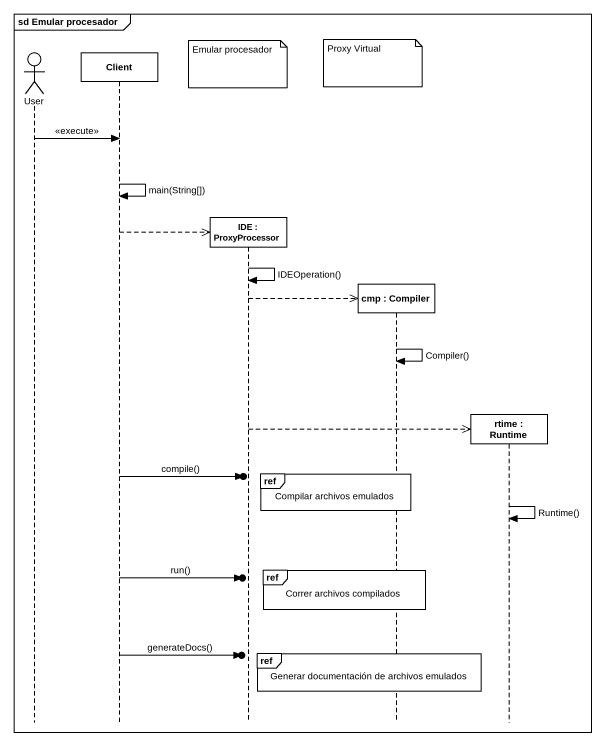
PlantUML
@startuml
mainframe sd Emular procesador
hide footbox
actor User
participant Client
participant "IDE : ProxyProcessor" as IDE
participant "cmp : Compiler" as cmp
participant "rtime : Runtime" as rtime

note over cmp : Proxy Virtual
note over IDE : Emular procesador
User -> Client : <<execute>>
Client -> Client : main(String[])
Client -->> IDE **
IDE -> IDE : IDEOperation()
IDE -->> cmp **
cmp -> cmp : Compiler()
IDE -->> rtime **
ref over cmp : Compilar archivos emulados
Client ->o] : compile()
rtime -> rtime : Runtime()
ref over cmp : Correr archivos compilados
Client ->o] : run()
ref over cmp : Generar documentación de archivos emulados
Client ->o] : generateDocs()
@enduml
